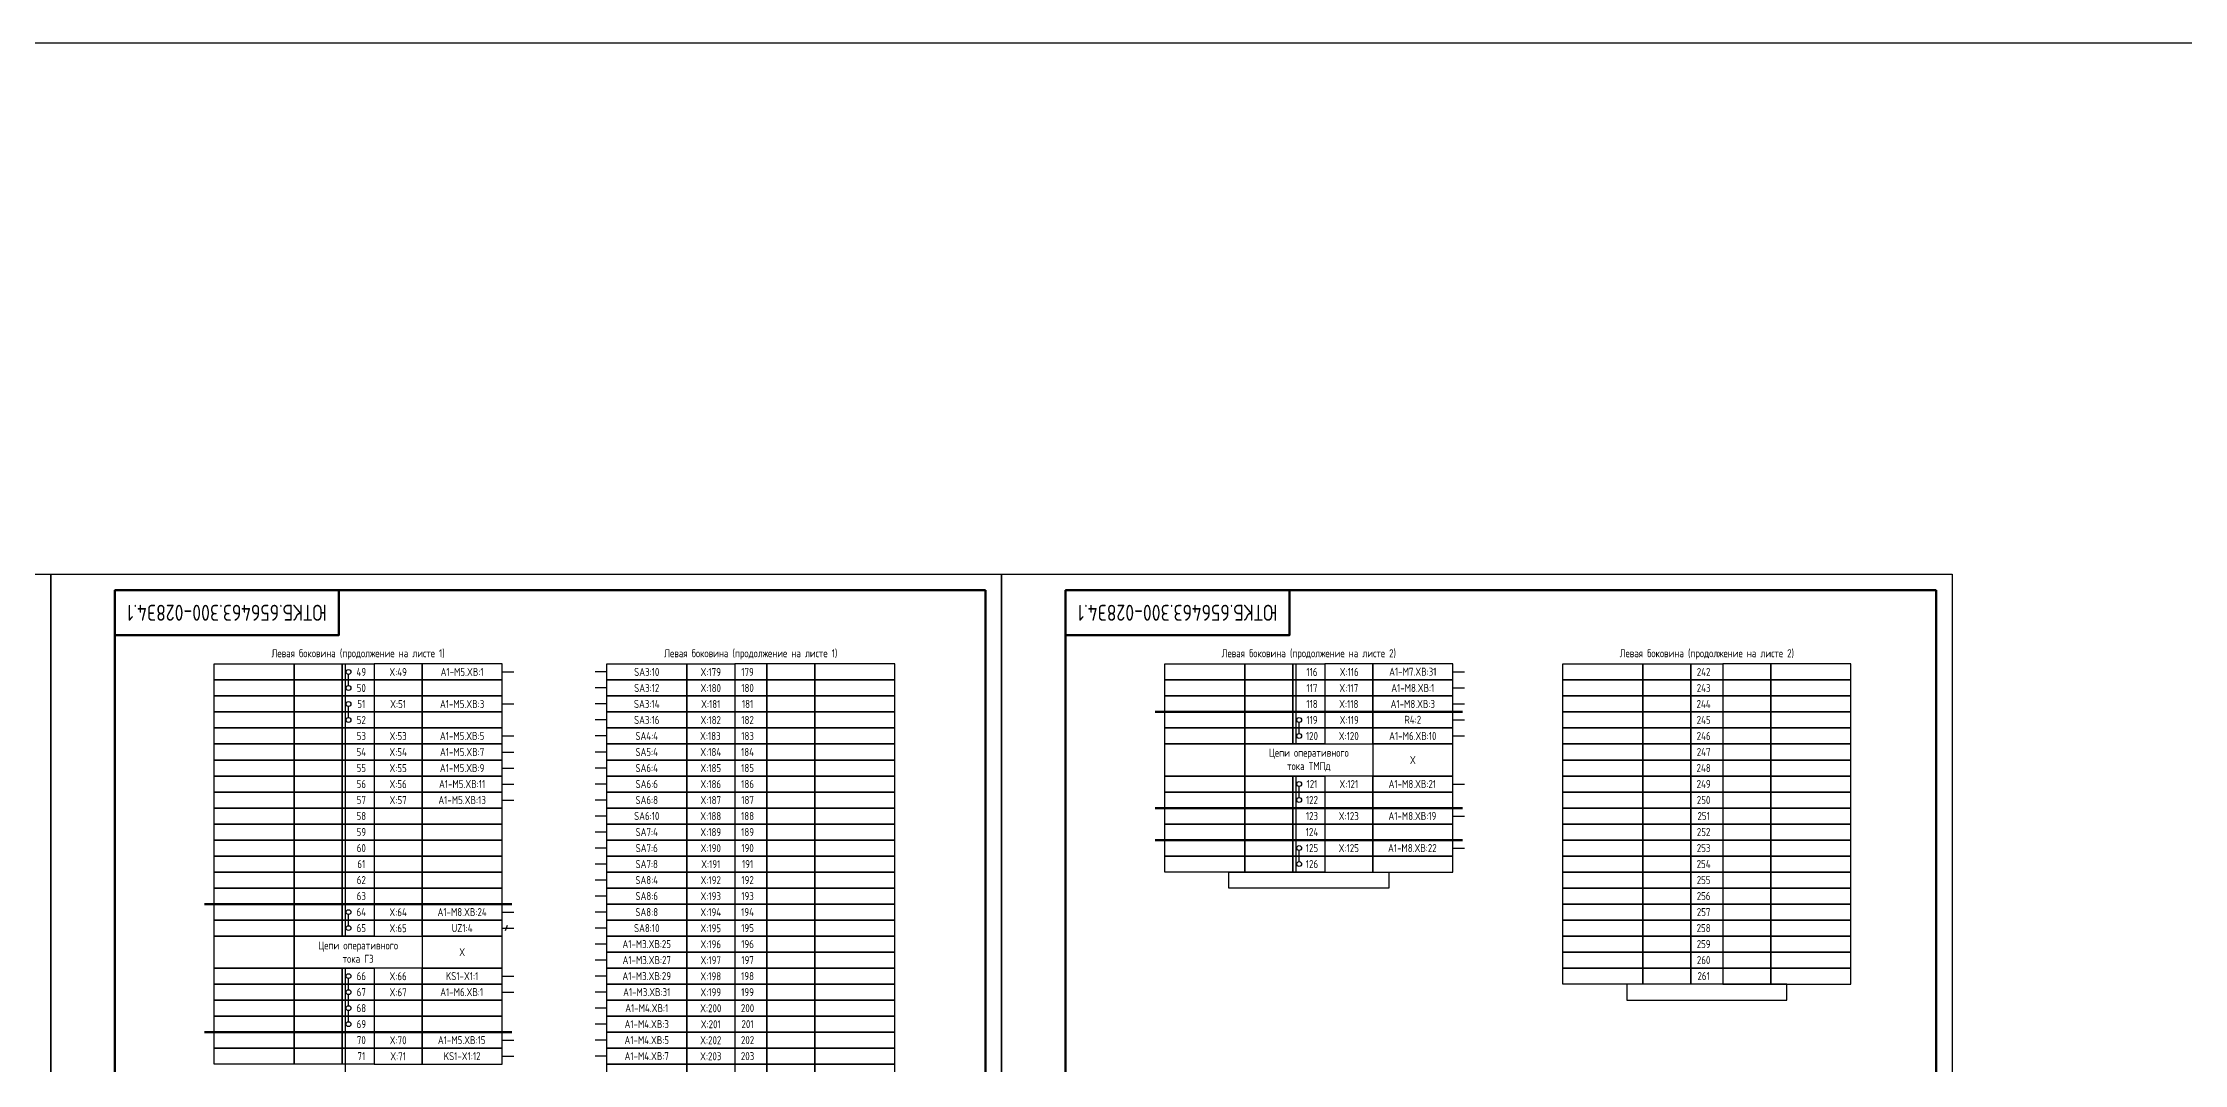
# Model space of a CAD drawing. Header units: millimetres. Extents: x -1117 to 4572, y -90 to 586.
# Drawn here: x 3234 to 3903, y 267 to 586 of the extents above; entities that cross this region are included whole.
import ezdxf

# ---------------------------------------------------------------- set-up
doc = ezdxf.new("R2010")
doc.units = ezdxf.units.MM
doc.styles.add('Gost_type_A', font='GOST_A.TTF')

# ---------------------------------------------------------------- blocks, each defined once
blk = doc.blocks.new('Штамп угловой верхний')
at = {"lineweight": 50}
blk.add_lwpolyline([(0, 0), (70, 0), (70, -14), (0, -14)], close=True, dxfattribs=at)

msp = doc.modelspace()

# ---------------------------------------------------------------- linework, layer by layer
at = {"lineweight": -2}
for p, q in [((3330, 385.25), (3330, 388.75)), ((3330, 375.25), (3330, 378.75))]:
    msp.add_line(p, q, dxfattribs=at)
for p, q in [((3378, 389.5), (3381.62, 389.5)), ((3410.67, 389.5), (3407.05, 389.5)), ((3410.67, 389.5), (3407.05, 389.5)), ((3675, 389.5), (3678.62, 389.5)), ((3410.67, 384.5), (3407.05, 384.5)), ((3675, 384.5), (3678.62, 384.5)), ((3378, 379.5), (3381.62, 379.5)), ((3410.67, 379.5), (3407.05, 379.5)), ((3675, 379.5), (3678.62, 379.5)), ((3378, 369.5), (3381.62, 369.5)), ((3410.67, 374.5), (3407.05, 374.5)), ((3410.67, 369.5), (3407.05, 369.5)), ((3675, 374.5), (3678.62, 374.5)), ((3675, 369.5), (3678.62, 369.5)), ((3675, 369.5), (3678.62, 369.5)), ((3378, 364.5), (3381.62, 364.5)), ((3410.67, 364.5), (3407.05, 364.5)), ((3378, 359.5), (3381.62, 359.5)), ((3410.67, 359.5), (3407.05, 359.5)), ((3378, 354.5), (3381.62, 354.5)), ((3378, 349.5), (3381.62, 349.5)), ((3410.67, 354.5), (3407.05, 354.5)), ((3410.67, 349.5), (3407.05, 349.5)), ((3675, 354.5), (3678.62, 354.5)), ((3410.67, 344.5), (3407.05, 344.5)), ((3675, 344.5), (3678.62, 344.5)), ((3410.67, 339.5), (3407.05, 339.5)), ((3410.67, 334.5), (3407.05, 334.5)), ((3675, 334.5), (3678.62, 334.5)), ((3410.67, 329.5), (3407.05, 329.5)), ((3410.67, 324.5), (3407.05, 324.5)), ((3378, 314.5), (3381.62, 314.5)), ((3410.67, 319.5), (3407.05, 319.5)), ((3410.67, 314.5), (3407.05, 314.5)), ((3378, 309.5), (3381.62, 309.5)), ((3379.54, 310.31), (3378.96, 308.69)), ((3410.67, 309.5), (3407.05, 309.5)), ((3410.67, 304.5), (3407.05, 304.5)), ((3378, 294.5), (3381.62, 294.5)), ((3410.67, 299.5), (3407.05, 299.5)), ((3410.67, 294.5), (3407.05, 294.5)), ((3378, 289.5), (3381.62, 289.5)), ((3410.67, 289.5), (3407.05, 289.5)), ((3410.67, 284.5), (3407.05, 284.5)), ((3378, 274.5), (3381.62, 274.5)), ((3410.67, 279.5), (3407.05, 279.5)), ((3410.67, 274.5), (3407.05, 274.5)), ((3378, 269.5), (3381.62, 269.5)), ((3410.67, 269.5), (3407.05, 269.5))]:
    msp.add_line(p, q)
at = {"lineweight": 50}
for p, q in [((3582, 377), (3678, 377)), ((3582, 347), (3678, 347)), ((3582, 337), (3678, 337)), ((3285, 317), (3381, 317)), ((3285, 277), (3381, 277))]:
    msp.add_line(p, q, dxfattribs=at)
at = {"color": 7, "lineweight": -2}
for p, q in [((3627, 370.25), (3627, 373.75)), ((3627, 350.25), (3627, 353.75)), ((3627, 330.25), (3627, 333.75)), ((3330, 310.25), (3330, 313.75)), ((3330, 290.25), (3330, 293.75)), ((3330, 285.25), (3330, 288.75)), ((3330, 280.25), (3330, 283.75))]:
    msp.add_line(p, q, dxfattribs=at)
for points in [[(-1117.42, 586), (4572.48, 586), (4572.48, -90), (-1117.42, -90)], [(3237, 420), (3237, 0), (2940, 0), (2940, 420)], [(3534, 420), (3534, 0), (3237, 0), (3237, 420)], [(3831, 420), (3831, 0), (3534, 0), (3534, 420)], [(3288, 392), (3313, 392), (3313, 387), (3288, 387)], [(3313, 392), (3328, 392), (3328, 387), (3313, 387)], [(3328, 392), (3338, 392), (3338, 387), (3328, 387)], [(3353, 392), (3338, 392), (3338, 387), (3353, 387)], [(3378, 392), (3353, 392), (3353, 387), (3378, 387)], [(3410.67, 392), (3435.67, 392), (3435.67, 387), (3410.67, 387)], [(3435.67, 392), (3450.67, 392), (3450.67, 387), (3435.67, 387)], [(3460.67, 392), (3450.67, 392), (3450.67, 387), (3460.67, 387)], [(3475.67, 392), (3460.67, 392), (3460.67, 387), (3475.67, 387)], [(3500.67, 392), (3475.67, 392), (3475.67, 387), (3500.67, 387)], [(3585, 392), (3610, 392), (3610, 387), (3585, 387)], [(3610, 392), (3625, 392), (3625, 387), (3610, 387)], [(3625, 392), (3635, 392), (3635, 387), (3625, 387)], [(3650, 392), (3635, 392), (3635, 387), (3650, 387)], [(3675, 392), (3650, 392), (3650, 387), (3675, 387)], [(3709.36, 392), (3734.36, 392), (3734.36, 387), (3709.36, 387)], [(3734.36, 392), (3749.36, 392), (3749.36, 387), (3734.36, 387)], [(3749.36, 392), (3759.36, 392), (3759.36, 387), (3749.36, 387)], [(3774.36, 392), (3759.36, 392), (3759.36, 387), (3774.36, 387)], [(3799.36, 392), (3774.36, 392), (3774.36, 387), (3799.36, 387)], [(3288, 387), (3313, 387), (3313, 382), (3288, 382)], [(3288, 382), (3313, 382), (3313, 377), (3288, 377)], [(3313, 387), (3328, 387), (3328, 382), (3313, 382)], [(3313, 382), (3328, 382), (3328, 377), (3313, 377)], [(3328, 387), (3338, 387), (3338, 382), (3328, 382)], [(3328, 382), (3338, 382), (3338, 377), (3328, 377)], [(3353, 387), (3338, 387), (3338, 382), (3353, 382)], [(3353, 382), (3338, 382), (3338, 377), (3353, 377)], [(3378, 387), (3353, 387), (3353, 382), (3378, 382)], [(3378, 382), (3353, 382), (3353, 377), (3378, 377)], [(3410.67, 387), (3435.67, 387), (3435.67, 382), (3410.67, 382)], [(3410.67, 382), (3435.67, 382), (3435.67, 377), (3410.67, 377)], [(3435.67, 387), (3450.67, 387), (3450.67, 382), (3435.67, 382)], [(3435.67, 382), (3450.67, 382), (3450.67, 377), (3435.67, 377)], [(3460.67, 387), (3450.67, 387), (3450.67, 382), (3460.67, 382)], [(3460.67, 382), (3450.67, 382), (3450.67, 377), (3460.67, 377)], [(3475.67, 387), (3460.67, 387), (3460.67, 382), (3475.67, 382)], [(3475.67, 382), (3460.67, 382), (3460.67, 377), (3475.67, 377)], [(3500.67, 387), (3475.67, 387), (3475.67, 382), (3500.67, 382)], [(3500.67, 382), (3475.67, 382), (3475.67, 377), (3500.67, 377)], [(3585, 387), (3610, 387), (3610, 382), (3585, 382)], [(3585, 382), (3610, 382), (3610, 377), (3585, 377)], [(3610, 387), (3625, 387), (3625, 382), (3610, 382)], [(3610, 382), (3625, 382), (3625, 377), (3610, 377)], [(3625, 387), (3635, 387), (3635, 382), (3625, 382)], [(3625, 382), (3635, 382), (3635, 377), (3625, 377)], [(3650, 387), (3635, 387), (3635, 382), (3650, 382)], [(3650, 382), (3635, 382), (3635, 377), (3650, 377)], [(3675, 387), (3650, 387), (3650, 382), (3675, 382)], [(3675, 382), (3650, 382), (3650, 377), (3675, 377)], [(3709.36, 387), (3734.36, 387), (3734.36, 382), (3709.36, 382)], [(3709.36, 382), (3734.36, 382), (3734.36, 377), (3709.36, 377)], [(3734.36, 387), (3749.36, 387), (3749.36, 382), (3734.36, 382)], [(3734.36, 382), (3749.36, 382), (3749.36, 377), (3734.36, 377)], [(3749.36, 387), (3759.36, 387), (3759.36, 382), (3749.36, 382)], [(3749.36, 382), (3759.36, 382), (3759.36, 377), (3749.36, 377)], [(3774.36, 387), (3759.36, 387), (3759.36, 382), (3774.36, 382)], [(3774.36, 382), (3759.36, 382), (3759.36, 377), (3774.36, 377)], [(3799.36, 387), (3774.36, 387), (3774.36, 382), (3799.36, 382)], [(3799.36, 382), (3774.36, 382), (3774.36, 377), (3799.36, 377)], [(3288, 377), (3313, 377), (3313, 372), (3288, 372)], [(3313, 377), (3328, 377), (3328, 372), (3313, 372)], [(3328, 377), (3338, 377), (3338, 372), (3328, 372)], [(3353, 377), (3338, 377), (3338, 372), (3353, 372)], [(3378, 377), (3353, 377), (3353, 372), (3378, 372)], [(3410.67, 377), (3435.67, 377), (3435.67, 372), (3410.67, 372)], [(3435.67, 377), (3450.67, 377), (3450.67, 372), (3435.67, 372)], [(3460.67, 377), (3450.67, 377), (3450.67, 372), (3460.67, 372)], [(3475.67, 377), (3460.67, 377), (3460.67, 372), (3475.67, 372)], [(3500.67, 377), (3475.67, 377), (3475.67, 372), (3500.67, 372)], [(3585, 377), (3610, 377), (3610, 372), (3585, 372)], [(3585, 377), (3610, 377), (3610, 367), (3585, 367)], [(3610, 377), (3625, 377), (3625, 372), (3610, 372)], [(3625, 377), (3635, 377), (3635, 372), (3625, 372)], [(3650, 377), (3635, 377), (3635, 372), (3650, 372)], [(3675, 377), (3650, 377), (3650, 372), (3675, 372)], [(3709.36, 377), (3734.36, 377), (3734.36, 372), (3709.36, 372)], [(3734.36, 377), (3749.36, 377), (3749.36, 372), (3734.36, 372)], [(3749.36, 377), (3759.36, 377), (3759.36, 372), (3749.36, 372)], [(3774.36, 377), (3759.36, 377), (3759.36, 372), (3774.36, 372)], [(3799.36, 377), (3774.36, 377), (3774.36, 372), (3799.36, 372)], [(3288, 372), (3313, 372), (3313, 367), (3288, 367)], [(3313, 372), (3328, 372), (3328, 367), (3313, 367)], [(3328, 372), (3338, 372), (3338, 367), (3328, 367)], [(3353, 372), (3338, 372), (3338, 367), (3353, 367)], [(3378, 372), (3353, 372), (3353, 367), (3378, 367)], [(3410.67, 372), (3435.67, 372), (3435.67, 367), (3410.67, 367)], [(3435.67, 372), (3450.67, 372), (3450.67, 367), (3435.67, 367)], [(3460.67, 372), (3450.67, 372), (3450.67, 367), (3460.67, 367)], [(3475.67, 372), (3460.67, 372), (3460.67, 367), (3475.67, 367)], [(3500.67, 372), (3475.67, 372), (3475.67, 367), (3500.67, 367)], [(3585, 372), (3610, 372), (3610, 367), (3585, 367)], [(3610, 372), (3625, 372), (3625, 367), (3610, 367)], [(3625, 372), (3635, 372), (3635, 367), (3625, 367)], [(3650, 372), (3635, 372), (3635, 367), (3650, 367)], [(3675, 372), (3650, 372), (3650, 367), (3675, 367)], [(3709.36, 372), (3734.36, 372), (3734.36, 367), (3709.36, 367)], [(3734.36, 372), (3749.36, 372), (3749.36, 367), (3734.36, 367)], [(3749.36, 372), (3759.36, 372), (3759.36, 367), (3749.36, 367)], [(3774.36, 372), (3759.36, 372), (3759.36, 367), (3774.36, 367)], [(3799.36, 372), (3774.36, 372), (3774.36, 367), (3799.36, 367)], [(3288, 367), (3313, 367), (3313, 362), (3288, 362)], [(3288, 362), (3313, 362), (3313, 357), (3288, 357)], [(3313, 367), (3328, 367), (3328, 362), (3313, 362)], [(3313, 362), (3328, 362), (3328, 357), (3313, 357)], [(3328, 367), (3338, 367), (3338, 362), (3328, 362)], [(3328, 362), (3338, 362), (3338, 357), (3328, 357)], [(3353, 367), (3338, 367), (3338, 362), (3353, 362)], [(3353, 362), (3338, 362), (3338, 357), (3353, 357)], [(3378, 367), (3353, 367), (3353, 362), (3378, 362)], [(3378, 362), (3353, 362), (3353, 357), (3378, 357)], [(3410.67, 367), (3435.67, 367), (3435.67, 362), (3410.67, 362)], [(3410.67, 362), (3435.67, 362), (3435.67, 357), (3410.67, 357)], [(3435.67, 367), (3450.67, 367), (3450.67, 362), (3435.67, 362)], [(3435.67, 362), (3450.67, 362), (3450.67, 357), (3435.67, 357)], [(3460.67, 367), (3450.67, 367), (3450.67, 362), (3460.67, 362)], [(3460.67, 362), (3450.67, 362), (3450.67, 357), (3460.67, 357)], [(3475.67, 367), (3460.67, 367), (3460.67, 362), (3475.67, 362)], [(3475.67, 362), (3460.67, 362), (3460.67, 357), (3475.67, 357)], [(3500.67, 367), (3475.67, 367), (3475.67, 362), (3500.67, 362)], [(3500.67, 362), (3475.67, 362), (3475.67, 357), (3500.67, 357)], [(3585, 367), (3610, 367), (3610, 357), (3585, 357)], [(3610, 367), (3650, 367), (3650, 357), (3610, 357)], [(3675, 367), (3650, 367), (3650, 357), (3675, 357)], [(3709.36, 367), (3734.36, 367), (3734.36, 362), (3709.36, 362)], [(3709.36, 362), (3734.36, 362), (3734.36, 357), (3709.36, 357)], [(3734.36, 367), (3749.36, 367), (3749.36, 362), (3734.36, 362)], [(3734.36, 362), (3749.36, 362), (3749.36, 357), (3734.36, 357)], [(3749.36, 367), (3759.36, 367), (3759.36, 362), (3749.36, 362)], [(3749.36, 362), (3759.36, 362), (3759.36, 357), (3749.36, 357)], [(3774.36, 367), (3759.36, 367), (3759.36, 362), (3774.36, 362)], [(3774.36, 362), (3759.36, 362), (3759.36, 357), (3774.36, 357)], [(3799.36, 367), (3774.36, 367), (3774.36, 362), (3799.36, 362)], [(3799.36, 362), (3774.36, 362), (3774.36, 357), (3799.36, 357)], [(3288, 357), (3313, 357), (3313, 352), (3288, 352)], [(3313, 357), (3328, 357), (3328, 352), (3313, 352)], [(3328, 357), (3338, 357), (3338, 352), (3328, 352)], [(3353, 357), (3338, 357), (3338, 352), (3353, 352)], [(3378, 357), (3353, 357), (3353, 352), (3378, 352)], [(3410.67, 357), (3435.67, 357), (3435.67, 352), (3410.67, 352)], [(3435.67, 357), (3450.67, 357), (3450.67, 352), (3435.67, 352)], [(3460.67, 357), (3450.67, 357), (3450.67, 352), (3460.67, 352)], [(3475.67, 357), (3460.67, 357), (3460.67, 352), (3475.67, 352)], [(3500.67, 357), (3475.67, 357), (3475.67, 352), (3500.67, 352)], [(3585, 357), (3610, 357), (3610, 352), (3585, 352)], [(3610, 357), (3625, 357), (3625, 352), (3610, 352)], [(3625, 357), (3635, 357), (3635, 352), (3625, 352)], [(3650, 357), (3635, 357), (3635, 352), (3650, 352)], [(3675, 357), (3650, 357), (3650, 352), (3675, 352)], [(3709.36, 357), (3734.36, 357), (3734.36, 352), (3709.36, 352)], [(3734.36, 357), (3749.36, 357), (3749.36, 352), (3734.36, 352)], [(3749.36, 357), (3759.36, 357), (3759.36, 352), (3749.36, 352)], [(3774.36, 357), (3759.36, 357), (3759.36, 352), (3774.36, 352)], [(3799.36, 357), (3774.36, 357), (3774.36, 352), (3799.36, 352)], [(3288, 352), (3313, 352), (3313, 347), (3288, 347)], [(3313, 352), (3328, 352), (3328, 347), (3313, 347)], [(3328, 352), (3338, 352), (3338, 347), (3328, 347)], [(3353, 352), (3338, 352), (3338, 347), (3353, 347)], [(3378, 352), (3353, 352), (3353, 347), (3378, 347)], [(3410.67, 352), (3435.67, 352), (3435.67, 347), (3410.67, 347)], [(3435.67, 352), (3450.67, 352), (3450.67, 347), (3435.67, 347)], [(3460.67, 352), (3450.67, 352), (3450.67, 347), (3460.67, 347)], [(3475.67, 352), (3460.67, 352), (3460.67, 347), (3475.67, 347)], [(3500.67, 352), (3475.67, 352), (3475.67, 347), (3500.67, 347)], [(3585, 352), (3610, 352), (3610, 347), (3585, 347)], [(3610, 352), (3625, 352), (3625, 347), (3610, 347)], [(3625, 352), (3635, 352), (3635, 347), (3625, 347)], [(3650, 352), (3635, 352), (3635, 347), (3650, 347)], [(3675, 352), (3650, 352), (3650, 347), (3675, 347)], [(3709.36, 352), (3734.36, 352), (3734.36, 347), (3709.36, 347)], [(3734.36, 352), (3749.36, 352), (3749.36, 347), (3734.36, 347)], [(3749.36, 352), (3759.36, 352), (3759.36, 347), (3749.36, 347)], [(3774.36, 352), (3759.36, 352), (3759.36, 347), (3774.36, 347)], [(3799.36, 352), (3774.36, 352), (3774.36, 347), (3799.36, 347)], [(3288, 347), (3313, 347), (3313, 342), (3288, 342)], [(3288, 342), (3313, 342), (3313, 337), (3288, 337)], [(3313, 347), (3328, 347), (3328, 342), (3313, 342)], [(3313, 342), (3328, 342), (3328, 337), (3313, 337)], [(3328, 347), (3338, 347), (3338, 342), (3328, 342)], [(3328, 342), (3338, 342), (3338, 337), (3328, 337)], [(3353, 347), (3338, 347), (3338, 342), (3353, 342)], [(3353, 342), (3338, 342), (3338, 337), (3353, 337)], [(3378, 347), (3353, 347), (3353, 342), (3378, 342)], [(3378, 342), (3353, 342), (3353, 337), (3378, 337)], [(3410.67, 347), (3435.67, 347), (3435.67, 342), (3410.67, 342)], [(3410.67, 342), (3435.67, 342), (3435.67, 337), (3410.67, 337)], [(3435.67, 347), (3450.67, 347), (3450.67, 342), (3435.67, 342)], [(3435.67, 342), (3450.67, 342), (3450.67, 337), (3435.67, 337)], [(3460.67, 347), (3450.67, 347), (3450.67, 342), (3460.67, 342)], [(3460.67, 342), (3450.67, 342), (3450.67, 337), (3460.67, 337)], [(3475.67, 347), (3460.67, 347), (3460.67, 342), (3475.67, 342)], [(3475.67, 342), (3460.67, 342), (3460.67, 337), (3475.67, 337)], [(3500.67, 347), (3475.67, 347), (3475.67, 342), (3500.67, 342)], [(3500.67, 342), (3475.67, 342), (3475.67, 337), (3500.67, 337)], [(3585, 347), (3610, 347), (3610, 342), (3585, 342)], [(3585, 342), (3610, 342), (3610, 337), (3585, 337)], [(3610, 347), (3625, 347), (3625, 342), (3610, 342)], [(3610, 342), (3625, 342), (3625, 337), (3610, 337)], [(3625, 347), (3635, 347), (3635, 342), (3625, 342)], [(3625, 342), (3635, 342), (3635, 337), (3625, 337)], [(3650, 347), (3635, 347), (3635, 342), (3650, 342)], [(3650, 342), (3635, 342), (3635, 337), (3650, 337)], [(3675, 347), (3650, 347), (3650, 342), (3675, 342)], [(3675, 342), (3650, 342), (3650, 337), (3675, 337)], [(3709.36, 347), (3734.36, 347), (3734.36, 342), (3709.36, 342)], [(3709.36, 342), (3734.36, 342), (3734.36, 337), (3709.36, 337)], [(3734.36, 347), (3749.36, 347), (3749.36, 342), (3734.36, 342)], [(3734.36, 342), (3749.36, 342), (3749.36, 337), (3734.36, 337)], [(3749.36, 347), (3759.36, 347), (3759.36, 342), (3749.36, 342)], [(3749.36, 342), (3759.36, 342), (3759.36, 337), (3749.36, 337)], [(3774.36, 347), (3759.36, 347), (3759.36, 342), (3774.36, 342)], [(3774.36, 342), (3759.36, 342), (3759.36, 337), (3774.36, 337)], [(3799.36, 347), (3774.36, 347), (3774.36, 342), (3799.36, 342)], [(3799.36, 342), (3774.36, 342), (3774.36, 337), (3799.36, 337)], [(3288, 337), (3313, 337), (3313, 332), (3288, 332)], [(3313, 337), (3328, 337), (3328, 332), (3313, 332)], [(3328, 337), (3338, 337), (3338, 332), (3328, 332)], [(3353, 337), (3338, 337), (3338, 332), (3353, 332)], [(3378, 337), (3353, 337), (3353, 332), (3378, 332)], [(3410.67, 337), (3435.67, 337), (3435.67, 332), (3410.67, 332)], [(3435.67, 337), (3450.67, 337), (3450.67, 332), (3435.67, 332)], [(3460.67, 337), (3450.67, 337), (3450.67, 332), (3460.67, 332)], [(3475.67, 337), (3460.67, 337), (3460.67, 332), (3475.67, 332)], [(3500.67, 337), (3475.67, 337), (3475.67, 332), (3500.67, 332)], [(3585, 337), (3610, 337), (3610, 332), (3585, 332)], [(3610, 337), (3625, 337), (3625, 332), (3610, 332)], [(3625, 337), (3635, 337), (3635, 332), (3625, 332)], [(3650, 337), (3635, 337), (3635, 332), (3650, 332)], [(3675, 337), (3650, 337), (3650, 332), (3675, 332)], [(3709.36, 337), (3734.36, 337), (3734.36, 332), (3709.36, 332)], [(3734.36, 337), (3749.36, 337), (3749.36, 332), (3734.36, 332)], [(3749.36, 337), (3759.36, 337), (3759.36, 332), (3749.36, 332)], [(3774.36, 337), (3759.36, 337), (3759.36, 332), (3774.36, 332)], [(3799.36, 337), (3774.36, 337), (3774.36, 332), (3799.36, 332)], [(3288, 332), (3313, 332), (3313, 327), (3288, 327)], [(3313, 332), (3328, 332), (3328, 327), (3313, 327)], [(3328, 332), (3338, 332), (3338, 327), (3328, 327)], [(3353, 332), (3338, 332), (3338, 327), (3353, 327)], [(3378, 332), (3353, 332), (3353, 327), (3378, 327)], [(3410.67, 332), (3435.67, 332), (3435.67, 327), (3410.67, 327)], [(3435.67, 332), (3450.67, 332), (3450.67, 327), (3435.67, 327)], [(3460.67, 332), (3450.67, 332), (3450.67, 327), (3460.67, 327)], [(3475.67, 332), (3460.67, 332), (3460.67, 327), (3475.67, 327)], [(3500.67, 332), (3475.67, 332), (3475.67, 327), (3500.67, 327)], [(3585, 332), (3610, 332), (3610, 327), (3585, 327)], [(3610, 332), (3625, 332), (3625, 327), (3610, 327)], [(3625, 332), (3635, 332), (3635, 327), (3625, 327)], [(3650, 332), (3635, 332), (3635, 327), (3650, 327)], [(3675, 332), (3650, 332), (3650, 327), (3675, 327)], [(3709.36, 332), (3734.36, 332), (3734.36, 327), (3709.36, 327)], [(3734.36, 332), (3749.36, 332), (3749.36, 327), (3734.36, 327)], [(3749.36, 332), (3759.36, 332), (3759.36, 327), (3749.36, 327)], [(3774.36, 332), (3759.36, 332), (3759.36, 327), (3774.36, 327)], [(3799.36, 332), (3774.36, 332), (3774.36, 327), (3799.36, 327)], [(3288, 327), (3313, 327), (3313, 322), (3288, 322)], [(3288, 322), (3313, 322), (3313, 317), (3288, 317)], [(3313, 327), (3328, 327), (3328, 322), (3313, 322)], [(3313, 322), (3328, 322), (3328, 317), (3313, 317)], [(3328, 327), (3338, 327), (3338, 322), (3328, 322)], [(3328, 322), (3338, 322), (3338, 317), (3328, 317)], [(3353, 327), (3338, 327), (3338, 322), (3353, 322)], [(3353, 322), (3338, 322), (3338, 317), (3353, 317)], [(3378, 327), (3353, 327), (3353, 322), (3378, 322)], [(3378, 322), (3353, 322), (3353, 317), (3378, 317)], [(3410.67, 327), (3435.67, 327), (3435.67, 322), (3410.67, 322)], [(3410.67, 322), (3435.67, 322), (3435.67, 317), (3410.67, 317)], [(3435.67, 327), (3450.67, 327), (3450.67, 322), (3435.67, 322)], [(3435.67, 322), (3450.67, 322), (3450.67, 317), (3435.67, 317)], [(3460.67, 327), (3450.67, 327), (3450.67, 322), (3460.67, 322)], [(3460.67, 322), (3450.67, 322), (3450.67, 317), (3460.67, 317)], [(3475.67, 327), (3460.67, 327), (3460.67, 322), (3475.67, 322)], [(3475.67, 322), (3460.67, 322), (3460.67, 317), (3475.67, 317)], [(3500.67, 327), (3475.67, 327), (3475.67, 322), (3500.67, 322)], [(3500.67, 322), (3475.67, 322), (3475.67, 317), (3500.67, 317)], [(3605, 327), (3655, 327), (3655, 322), (3605, 322)], [(3709.36, 327), (3734.36, 327), (3734.36, 322), (3709.36, 322)], [(3709.36, 322), (3734.36, 322), (3734.36, 317), (3709.36, 317)], [(3734.36, 327), (3749.36, 327), (3749.36, 322), (3734.36, 322)], [(3734.36, 322), (3749.36, 322), (3749.36, 317), (3734.36, 317)], [(3749.36, 327), (3759.36, 327), (3759.36, 322), (3749.36, 322)], [(3749.36, 322), (3759.36, 322), (3759.36, 317), (3749.36, 317)], [(3774.36, 327), (3759.36, 327), (3759.36, 322), (3774.36, 322)], [(3774.36, 322), (3759.36, 322), (3759.36, 317), (3774.36, 317)], [(3799.36, 327), (3774.36, 327), (3774.36, 322), (3799.36, 322)], [(3799.36, 322), (3774.36, 322), (3774.36, 317), (3799.36, 317)], [(3288, 317), (3313, 317), (3313, 312), (3288, 312)], [(3313, 317), (3328, 317), (3328, 312), (3313, 312)], [(3328, 317), (3338, 317), (3338, 312), (3328, 312)], [(3353, 317), (3338, 317), (3338, 312), (3353, 312)], [(3378, 317), (3353, 317), (3353, 312), (3378, 312)], [(3410.67, 317), (3435.67, 317), (3435.67, 312), (3410.67, 312)], [(3435.67, 317), (3450.67, 317), (3450.67, 312), (3435.67, 312)], [(3460.67, 317), (3450.67, 317), (3450.67, 312), (3460.67, 312)], [(3475.67, 317), (3460.67, 317), (3460.67, 312), (3475.67, 312)], [(3500.67, 317), (3475.67, 317), (3475.67, 312), (3500.67, 312)], [(3709.36, 317), (3734.36, 317), (3734.36, 312), (3709.36, 312)], [(3734.36, 317), (3749.36, 317), (3749.36, 312), (3734.36, 312)], [(3749.36, 317), (3759.36, 317), (3759.36, 312), (3749.36, 312)], [(3774.36, 317), (3759.36, 317), (3759.36, 312), (3774.36, 312)], [(3799.36, 317), (3774.36, 317), (3774.36, 312), (3799.36, 312)], [(3288, 312), (3313, 312), (3313, 307), (3288, 307)], [(3313, 312), (3328, 312), (3328, 307), (3313, 307)], [(3328, 312), (3338, 312), (3338, 307), (3328, 307)], [(3353, 312), (3338, 312), (3338, 307), (3353, 307)], [(3378, 312), (3353, 312), (3353, 307), (3378, 307)], [(3410.67, 312), (3435.67, 312), (3435.67, 307), (3410.67, 307)], [(3435.67, 312), (3450.67, 312), (3450.67, 307), (3435.67, 307)], [(3460.67, 312), (3450.67, 312), (3450.67, 307), (3460.67, 307)], [(3475.67, 312), (3460.67, 312), (3460.67, 307), (3475.67, 307)], [(3500.67, 312), (3475.67, 312), (3475.67, 307), (3500.67, 307)], [(3709.36, 312), (3734.36, 312), (3734.36, 307), (3709.36, 307)], [(3734.36, 312), (3749.36, 312), (3749.36, 307), (3734.36, 307)], [(3749.36, 312), (3759.36, 312), (3759.36, 307), (3749.36, 307)], [(3774.36, 312), (3759.36, 312), (3759.36, 307), (3774.36, 307)], [(3799.36, 312), (3774.36, 312), (3774.36, 307), (3799.36, 307)], [(3288, 307), (3313, 307), (3313, 297), (3288, 297)], [(3313, 307), (3353, 307), (3353, 297), (3313, 297)], [(3378, 307), (3353, 307), (3353, 297), (3378, 297)], [(3410.67, 307), (3435.67, 307), (3435.67, 302), (3410.67, 302)], [(3410.67, 302), (3435.67, 302), (3435.67, 297), (3410.67, 297)], [(3435.67, 307), (3450.67, 307), (3450.67, 302), (3435.67, 302)], [(3435.67, 302), (3450.67, 302), (3450.67, 297), (3435.67, 297)], [(3460.67, 307), (3450.67, 307), (3450.67, 302), (3460.67, 302)], [(3460.67, 302), (3450.67, 302), (3450.67, 297), (3460.67, 297)], [(3475.67, 307), (3460.67, 307), (3460.67, 302), (3475.67, 302)], [(3475.67, 302), (3460.67, 302), (3460.67, 297), (3475.67, 297)], [(3500.67, 307), (3475.67, 307), (3475.67, 302), (3500.67, 302)], [(3500.67, 302), (3475.67, 302), (3475.67, 297), (3500.67, 297)], [(3709.36, 307), (3734.36, 307), (3734.36, 302), (3709.36, 302)], [(3709.36, 302), (3734.36, 302), (3734.36, 297), (3709.36, 297)], [(3734.36, 307), (3749.36, 307), (3749.36, 302), (3734.36, 302)], [(3734.36, 302), (3749.36, 302), (3749.36, 297), (3734.36, 297)], [(3749.36, 307), (3759.36, 307), (3759.36, 302), (3749.36, 302)], [(3749.36, 302), (3759.36, 302), (3759.36, 297), (3749.36, 297)], [(3774.36, 307), (3759.36, 307), (3759.36, 302), (3774.36, 302)], [(3774.36, 302), (3759.36, 302), (3759.36, 297), (3774.36, 297)], [(3799.36, 307), (3774.36, 307), (3774.36, 302), (3799.36, 302)], [(3799.36, 302), (3774.36, 302), (3774.36, 297), (3799.36, 297)], [(3288, 297), (3313, 297), (3313, 292), (3288, 292)], [(3313, 297), (3328, 297), (3328, 292), (3313, 292)], [(3328, 297), (3338, 297), (3338, 292), (3328, 292)], [(3353, 297), (3338, 297), (3338, 292), (3353, 292)], [(3378, 297), (3353, 297), (3353, 292), (3378, 292)], [(3410.67, 297), (3435.67, 297), (3435.67, 292), (3410.67, 292)], [(3435.67, 297), (3450.67, 297), (3450.67, 292), (3435.67, 292)], [(3460.67, 297), (3450.67, 297), (3450.67, 292), (3460.67, 292)], [(3475.67, 297), (3460.67, 297), (3460.67, 292), (3475.67, 292)], [(3500.67, 297), (3475.67, 297), (3475.67, 292), (3500.67, 292)], [(3709.36, 297), (3734.36, 297), (3734.36, 292), (3709.36, 292)], [(3734.36, 297), (3749.36, 297), (3749.36, 292), (3734.36, 292)], [(3749.36, 297), (3759.36, 297), (3759.36, 292), (3749.36, 292)], [(3774.36, 297), (3759.36, 297), (3759.36, 292), (3774.36, 292)], [(3799.36, 297), (3774.36, 297), (3774.36, 292), (3799.36, 292)], [(3288, 292), (3313, 292), (3313, 287), (3288, 287)], [(3313, 292), (3328, 292), (3328, 287), (3313, 287)], [(3328, 292), (3338, 292), (3338, 287), (3328, 287)], [(3353, 292), (3338, 292), (3338, 287), (3353, 287)], [(3378, 292), (3353, 292), (3353, 287), (3378, 287)], [(3410.67, 292), (3435.67, 292), (3435.67, 287), (3410.67, 287)], [(3435.67, 292), (3450.67, 292), (3450.67, 287), (3435.67, 287)], [(3460.67, 292), (3450.67, 292), (3450.67, 287), (3460.67, 287)], [(3475.67, 292), (3460.67, 292), (3460.67, 287), (3475.67, 287)], [(3500.67, 292), (3475.67, 292), (3475.67, 287), (3500.67, 287)], [(3779.36, 292), (3729.36, 292), (3729.36, 287), (3779.36, 287)], [(3288, 287), (3313, 287), (3313, 282), (3288, 282)], [(3288, 282), (3313, 282), (3313, 277), (3288, 277)], [(3313, 287), (3328, 287), (3328, 282), (3313, 282)], [(3313, 282), (3328, 282), (3328, 277), (3313, 277)], [(3328, 287), (3338, 287), (3338, 282), (3328, 282)], [(3328, 282), (3338, 282), (3338, 277), (3328, 277)], [(3353, 287), (3338, 287), (3338, 282), (3353, 282)], [(3353, 282), (3338, 282), (3338, 277), (3353, 277)], [(3378, 287), (3353, 287), (3353, 282), (3378, 282)], [(3378, 282), (3353, 282), (3353, 277), (3378, 277)], [(3410.67, 287), (3435.67, 287), (3435.67, 282), (3410.67, 282)], [(3410.67, 282), (3435.67, 282), (3435.67, 277), (3410.67, 277)], [(3435.67, 287), (3450.67, 287), (3450.67, 282), (3435.67, 282)], [(3435.67, 282), (3450.67, 282), (3450.67, 277), (3435.67, 277)], [(3460.67, 287), (3450.67, 287), (3450.67, 282), (3460.67, 282)], [(3460.67, 282), (3450.67, 282), (3450.67, 277), (3460.67, 277)], [(3475.67, 287), (3460.67, 287), (3460.67, 282), (3475.67, 282)], [(3475.67, 282), (3460.67, 282), (3460.67, 277), (3475.67, 277)], [(3500.67, 287), (3475.67, 287), (3475.67, 282), (3500.67, 282)], [(3500.67, 282), (3475.67, 282), (3475.67, 277), (3500.67, 277)], [(3288, 277), (3313, 277), (3313, 272), (3288, 272)], [(3313, 277), (3328, 277), (3328, 272), (3313, 272)], [(3328, 277), (3338, 277), (3338, 272), (3328, 272)], [(3353, 277), (3338, 277), (3338, 272), (3353, 272)], [(3378, 277), (3353, 277), (3353, 272), (3378, 272)], [(3410.67, 277), (3435.67, 277), (3435.67, 272), (3410.67, 272)], [(3435.67, 277), (3450.67, 277), (3450.67, 272), (3435.67, 272)], [(3460.67, 277), (3450.67, 277), (3450.67, 272), (3460.67, 272)], [(3475.67, 277), (3460.67, 277), (3460.67, 272), (3475.67, 272)], [(3500.67, 277), (3475.67, 277), (3475.67, 272), (3500.67, 272)], [(3288, 272), (3313, 272), (3313, 267), (3288, 267)], [(3313, 272), (3328, 272), (3328, 267), (3313, 267)], [(3328, 272), (3338, 272), (3338, 267), (3328, 267)], [(3353, 272), (3338, 272), (3338, 267), (3353, 267)], [(3378, 272), (3353, 272), (3353, 267), (3378, 267)], [(3410.67, 272), (3435.67, 272), (3435.67, 267), (3410.67, 267)], [(3435.67, 272), (3450.67, 272), (3450.67, 267), (3435.67, 267)], [(3460.67, 272), (3450.67, 272), (3450.67, 267), (3460.67, 267)], [(3475.67, 272), (3460.67, 272), (3460.67, 267), (3475.67, 267)], [(3500.67, 272), (3475.67, 272), (3475.67, 267), (3500.67, 267)], [(3410.67, 267), (3435.67, 267), (3435.67, 262), (3410.67, 262)], [(3435.67, 267), (3450.67, 267), (3450.67, 262), (3435.67, 262)], [(3460.67, 267), (3450.67, 267), (3450.67, 262), (3460.67, 262)], [(3475.67, 267), (3460.67, 267), (3460.67, 262), (3475.67, 262)], [(3500.67, 267), (3475.67, 267), (3475.67, 262), (3500.67, 262)]]:
    msp.add_lwpolyline(points, close=True)
at = {"lineweight": 50}
for points in [[(3529, 415), (3529, 5), (3257, 5), (3257, 415)], [(3826, 415), (3826, 5), (3554, 5), (3554, 415)]]:
    msp.add_lwpolyline(points, close=True, dxfattribs=at)
for points in [[(3329, 392), (3329, 337)], [(3625, 367), (3625, 392), (3626, 392), (3626, 367)], [(3625, 327), (3625, 357), (3626, 357), (3626, 327)], [(3329, 337), (3329, 307)], [(3329, 297), (3329, 227)]]:
    msp.add_lwpolyline(points)
at = {"lineweight": -2}
for centre in [(3330, 389.5), (3330, 389.5), (3330, 384.5), (3330, 384.5), (3330, 379.5), (3330, 379.5), (3330, 374.5), (3330, 374.5)]:
    msp.add_circle(centre, 0.75, dxfattribs=at)
at = {"color": 7, "lineweight": -2}
for centre in [(3627, 374.5), (3627, 374.5), (3627, 374.5), (3627, 369.5), (3627, 354.5), (3627, 349.5), (3627, 349.5), (3627, 334.5), (3627, 329.5), (3627, 329.5), (3330, 314.5), (3330, 309.5), (3330, 309.5), (3330, 309.5), (3330, 309.5), (3330, 294.5), (3330, 289.5), (3330, 289.5), (3330, 284.5), (3330, 279.5), (3330, 279.5)]:
    msp.add_circle(centre, 0.75, dxfattribs=at)

# ---------------------------------------------------------------- block references
for p in [(3257, 415), (3554, 415)]:
    msp.add_blockref('Штамп угловой верхний', p)

# ---------------------------------------------------------------- texts
at = {"char_height": 5, "width": 70, "attachment_point": 5, "rotation": 180, "style": 'Gost_type_A'}
for insert in [(3292, 408), (3589, 408)]:
    msp.add_mtext('ЮТКБ.656463.300-028Э4.1', dxfattribs=dict(at, insert=insert))
at = {"char_height": 2.5, "attachment_point": 5, "style": 'Gost_type_A'}
for s, insert, width in [('Левая боковина (продолжение на листе 1)', (3333, 395), 90), ('Левая боковина (продолжение на листе 1)', (3455.67, 395), 90), ('Левая боковина (продолжение на листе 2)', (3630, 395), 90), ('Левая боковина (продолжение на листе 2)', (3754.36, 395), 90), ('A1-М5.XB:1', (3365.5, 389.5), 25), ('SA3:10', (3423.17, 389.5), 25), ('A1-М7.XВ:31', (3662.5, 389.57), 25), ('SA3:12', (3423.17, 384.5), 25), ('A1-М8.XВ:1', (3662.5, 384.5), 25), ('A1-М5.XB:3', (3365.5, 379.5), 25), ('SA3:14', (3423.17, 379.5), 25), ('SA3:16', (3423.17, 374.5), 25), ('A1-М8.XВ:3', (3662.5, 379.5), 25), ('R4:2', (3662.5, 374.57), 25), ('A1-М5.XB:5', (3365.5, 369.5), 25), ('SA4:4', (3423.17, 369.5), 25), ('A1-М6.XВ:10', (3662.5, 369.5), 25), ('A1-М5.XB:7', (3365.5, 364.5), 25), ('SA5:4', (3423.17, 364.5), 25), ('Цепи оперативного \\Pтока ТМПд', (3630, 362), 40), ('X', (3662.5, 362), 25), ('A1-М5.XB:11', (3365.5, 354.5), 25), ('A1-М5.XB:9', (3365.5, 359.5), 25), ('SA6:4', (3423.17, 359.5), 25), ('SA6:6', (3423.17, 354.5), 25), ('A1-М8.XВ:21', (3662.36, 354.5), 24.7262), ('A1-М5.XB:13', (3365.5, 349.5), 25), ('SA6:8', (3423.17, 349.5), 25), ('SA6:10', (3423.17, 344.5), 25), ('A1-М8.XВ:19', (3662.36, 344.5), 24.7262), ('SA7:4', (3423.17, 339.5), 25), ('SA7:6', (3423.17, 334.5), 25), ('A1-М8.XВ:22', (3662.36, 334.5), 24.7262), ('SA7:8', (3423.17, 329.5), 25), ('SA8:4', (3423.17, 324.5), 25), ('A1-М8.XB:24', (3365.5, 314.5), 25), ('SA8:8', (3423.17, 314.5), 25), ('SA8:6', (3423.17, 319.5), 25), ('SA8:10', (3423.17, 309.5), 25), ('Цепи оперативного \\Pтока ГЗ', (3333, 302), 40), ('X', (3365.5, 302), 25), ('A1-M3.XВ:25', (3423.17, 304.5), 25), ('KS1-X1:1', (3365.5, 294.5), 25), ('A1-M3.XВ:29', (3423.17, 294.5), 25), ('A1-M3.XВ:27', (3423.17, 299.5), 25), ('A1-М6.XВ:1', (3365.36, 289.5), 24.7262), ('A1-M3.XВ:31', (3423.17, 289.5), 25), ('A1-M4.XВ:1', (3423.17, 284.5), 25), ('A1-М5.XВ:15', (3365.36, 274.5), 24.7262), ('A1-M4.XВ:5', (3423.17, 274.5), 25), ('A1-M4.XВ:3', (3423.17, 279.5), 25), ('KS1-X1:12', (3365.5, 269.5), 25), ('A1-M4.XВ:7', (3423.17, 269.5), 25)]:
    msp.add_mtext(s, dxfattribs=dict(at, insert=insert, width=width))
at = {"ltscale": 10, "char_height": 2.5, "attachment_point": 5, "style": 'Gost_type_A'}
for s, insert, width in [('49', (3334, 389.5), 8), ('X:49', (3345.5, 389.47), 15), ('X:179', (3443.17, 389.47), 15), ('179', (3454.67, 389.5), 8), ('116', (3631, 389.5), 8), ('X:116', (3642.64, 389.5), 15.2738), ('242', (3753.36, 389.5), 8), ('50', (3334, 384.5), 8), ('X:180', (3443.17, 384.47), 15), ('180', (3454.67, 384.5), 8), ('117', (3631, 384.5), 8), ('X:117', (3642.5, 384.47), 15), ('243', (3753.36, 384.5), 8), ('52', (3334, 374.5), 8), ('51', (3334, 379.5), 8), ('X:51', (3345.5, 379.47), 15), ('X:182', (3443.17, 374.47), 15), ('X:181', (3443.17, 379.47), 15), ('182', (3454.67, 374.5), 8), ('181', (3454.67, 379.5), 8), ('118', (3631, 379.5), 8), ('119', (3631, 374.5), 8), ('X:118', (3642.5, 379.47), 15), ('X:119', (3642.64, 374.5), 15.2738), ('244', (3753.36, 379.5), 8), ('245', (3753.36, 374.5), 8), ('53', (3334, 369.5), 8), ('X:53', (3345.5, 369.47), 15), ('X:183', (3443.04, 369.5), 15.2738), ('183', (3454.67, 369.5), 8), ('120', (3631, 369.5), 8), ('X:120', (3642.5, 369.47), 15), ('246', (3753.36, 369.5), 8), ('54', (3334, 364.5), 8), ('X:54', (3345.5, 364.47), 15), ('X:184', (3443.17, 364.47), 15), ('184', (3454.67, 364.5), 8), ('247', (3753.36, 364.5), 8), ('55', (3334, 359.5), 8), ('56', (3334, 354.5), 8), ('X:55', (3345.5, 359.47), 15), ('X:56', (3345.5, 354.47), 15), ('X:185', (3443.17, 359.47), 15), ('X:186', (3443.17, 354.47), 15), ('185', (3454.67, 359.5), 8), ('186', (3454.67, 354.5), 8), ('121', (3631, 354.5), 8), ('X:121', (3642.5, 354.47), 15), ('248', (3753.36, 359.5), 8), ('249', (3753.36, 354.5), 8), ('57', (3334, 349.5), 8), ('X:57', (3345.5, 349.47), 15), ('X:187', (3443.17, 349.47), 15), ('187', (3454.67, 349.5), 8), ('122', (3631, 349.5), 8), ('250', (3753.36, 349.5), 8), ('58', (3334, 344.5), 8), ('X:188', (3443.17, 344.47), 15), ('188', (3454.67, 344.5), 8), ('123', (3631, 344.5), 8), ('X:123', (3642.5, 344.47), 15), ('251', (3753.36, 344.5), 8), ('59', (3334, 339.5), 8), ('60', (3334, 334.5), 8), ('X:189', (3443.17, 339.47), 15), ('X:190', (3443.17, 334.47), 15), ('189', (3454.67, 339.5), 8), ('190', (3454.67, 334.5), 8), ('124', (3631, 339.5), 8), ('125', (3631, 334.5), 8), ('X:125', (3642.5, 334.47), 15), ('253', (3753.36, 334.5), 8), ('252', (3753.36, 339.5), 8), ('61', (3334, 329.5), 8), ('X:191', (3443.17, 329.47), 15), ('191', (3454.67, 329.5), 8), ('126', (3631, 329.5), 8), ('254', (3753.36, 329.5), 8), ('62', (3334, 324.5), 8), ('X:192', (3443.17, 324.47), 15), ('192', (3454.67, 324.5), 8), ('255', (3753.36, 324.5), 8), ('64', (3334, 314.5), 8), ('63', (3334, 319.5), 8), ('X:64', (3345.5, 314.47), 15), ('X:194', (3443.17, 314.47), 15), ('X:193', (3443.17, 319.47), 15), ('194', (3454.67, 314.5), 8), ('193', (3454.67, 319.5), 8), ('256', (3753.36, 319.5), 8), ('257', (3753.36, 314.5), 8), ('65', (3334, 309.5), 8), ('X:65', (3345.5, 309.47), 15), ('X:195', (3443.17, 309.47), 15), ('195', (3454.67, 309.5), 8), ('258', (3753.36, 309.5), 8), ('X:196', (3443.17, 304.47), 15), ('196', (3454.67, 304.5), 8), ('259', (3753.36, 304.5), 8), ('66', (3334, 294.5), 8), ('X:66', (3345.5, 294.47), 15), ('X:198', (3443.17, 294.47), 15), ('X:197', (3443.17, 299.47), 15), ('198', (3454.67, 294.5), 8), ('197', (3454.67, 299.5), 8), ('260', (3753.36, 299.5), 8), ('261', (3753.36, 294.5), 8), ('67', (3334, 289.5), 8), ('X:67', (3345.5, 289.47), 15), ('X:199', (3443.17, 289.47), 15), ('199', (3454.67, 289.5), 8), ('68', (3334, 284.5), 8), ('X:200', (3443.17, 284.47), 15), ('200', (3454.67, 284.5), 8), ('69', (3334, 279.5), 8), ('70', (3334, 274.5), 8), ('X:70', (3345.5, 274.47), 15), ('X:202', (3443.17, 274.47), 15), ('X:201', (3443.17, 279.47), 15), ('202', (3454.67, 274.5), 8), ('201', (3454.67, 279.5), 8), ('71', (3334, 269.5), 8), ('X:71', (3345.5, 269.47), 15), ('X:203', (3443.17, 269.47), 15), ('203', (3454.67, 269.5), 8)]:
    msp.add_mtext(s, dxfattribs=dict(at, insert=insert, width=width))
at = {"color": 0, "insert": (3365.5, 309.5), "char_height": 2.5, "width": 25, "attachment_point": 5, "style": 'Gost_type_A'}
msp.add_mtext('UZ1:4', dxfattribs=at)

doc.saveas('drawing.dxf')
